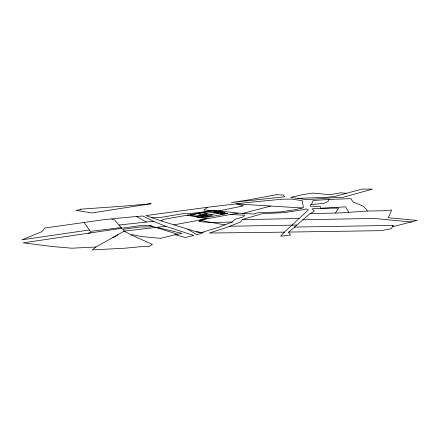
<?xml version="1.0" encoding="UTF-8"?>
<svg xmlns="http://www.w3.org/2000/svg" width="439" height="439" viewBox="0 0 439 439"><rect width="100%" height="100%" fill="white"/><g stroke="black" fill="none" stroke-linecap="round" stroke-linejoin="round"><path stroke-width="0.66" d="M284.406 232.143L209.436 233.027L225.948 227.671L240.424 222.096L242.257 219.549L262.418 213.672L283.995 212.63L303.042 209.716L306.01 208.849L308.414 209.902L283.545 232.922L280.62 236.248L290.574 234.975L288.478 232.324L310.005 213.612L339.424 212.97L367.514 211.033L363.662 206.374L352.841 201.847L351.052 198.658L328.992 199.438L328.059 201.561L323.987 203.312L311.097 204.59M294.273 227.089L393.229 225.399L391.182 228.785L380.887 230.667L288.758 232.077M393.229 225.399L392.373 226.82L417.05 220.416L388.285 217.722L391.67 210.061L383.648 210.775L367.514 211.033M335.484 213.058L338.579 208.091L320.695 208.3L320.36 206.489L310.565 206.143L310.241 205.392L311.668 204.058L313.078 200.508L328.992 199.438M207.565 207.274L203.85 209.968L222.107 211.302L239.277 213.244L253.698 214.023L257.836 212.745L280.247 211.955L294.349 209.886L303.349 207.669L302.301 200.705L291.754 199.087L282.244 199.224L249.193 202.346L207.565 207.274L145.874 215.576L161.086 220.888L196.502 231.83L201.594 232.544L218.743 227.226L232.379 221.986L234.821 219.33L243.222 216.921L244.715 215.236L230.535 214.446M95.971 246.987L92.185 249.912L124.797 248.211L139.196 246.833L149.205 246.35L152.426 244.391L131.256 234.958L124.221 231.112L122.788 229.394L138.817 227.1L149.88 226.826L152.602 226.381L149.54 225.448L139.542 225.668L23.124 242.855L53.026 246.608L71.809 248.2L95.971 246.987L124.221 231.112L165.695 226.299L193.824 235.48L185.291 237.45L175.062 234.711L160.674 238.339L141.424 236.533L132.721 234.728L131.256 234.958M112.949 237.691L117.976 234.827M161.086 220.888L163.835 219.341L212.833 210.632L222.617 211.357M310.005 213.612L314.231 211.483L312.239 208.799L345.619 206.835L348.725 212.328M205.896 218.606L199.004 221.596L212.246 222.633L224.982 224.894M88.003 233.224L91.01 232.774M242.723 213.431L270.627 206.039M218.342 211.038L243.612 205.836L235.973 203.916L302.125 207.971M210.802 210.479L200.036 212.492L187.179 213.738L183.178 213.639L159.681 217.618L151.817 217.711M173.91 224.85L204.453 219.231M237.927 213.091L199.306 220.175L212.246 222.628L232.379 221.986M175.062 234.711L182.075 233.416L156.679 227.347M210.182 214.698L218.606 213.178M224.439 213.041L219.923 213.859L222.996 214.375M216.273 211.68L198.916 214.797L209.979 216.745M207.049 214.15L194.225 216.449L199.619 217.448L212.531 215.11L204.75 213.749M215.439 212.646L219.582 211.9L225.152 212.822L220.976 213.579L213.118 212.256M89.38 229.976L21.95 239.815L41.925 231.66L44.789 228.044L104.016 219.659L126.136 217.442L142.735 215.993L153.452 221.283L165.695 226.299M121.795 228.203L121.296 227.605L90.363 231.364L83.997 222.375M119.024 225.026L153.452 221.283M297.724 198.373L326.868 197.347L335.462 196.271L362.054 189.088L372.519 189.099L341.575 197.72L335.879 197.523L307.152 199.69L290.717 197.402L302.027 194.751L312.777 193.072L330.144 194.724L340.686 192.798L346.355 193.33M292.028 225.163L296.632 225.009M242.169 219.665L299.2 218.49M302.762 219.785L373.891 218.424L411.557 222.013M229.624 226.25L292.056 225.136M196.502 231.83L203.416 232.736L196.837 234.755L187.711 229.114M202.807 214.912L208.262 215.884M198.532 215.675L203.954 216.663M187.146 215.198L206.879 218.787M149.54 225.448L177.603 234.245M111.72 219.017L114.689 220.093L121.296 227.605M136.655 216.603L146.45 222.046M276.274 194.713L248.584 199.91L231.375 202.522L284.686 196.771L283.407 195.037L276.274 194.713M227.528 213.552L204.651 217.717L190.191 215.066L212.652 211.077L227.528 213.552M151.109 203.729L91.839 212.948L75.974 210.297L80.99 209.595L80.551 209.189L123.035 206.187L151.109 203.729"/></g></svg>
